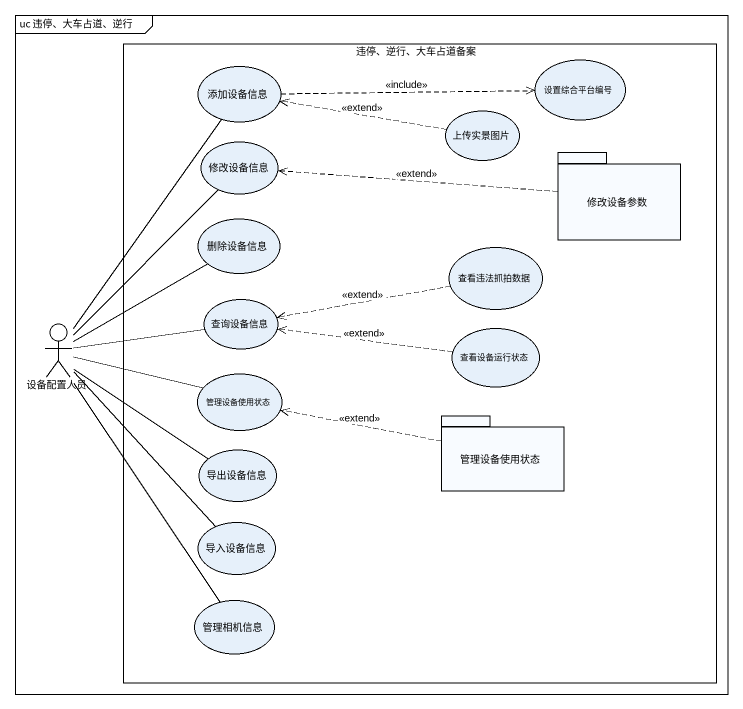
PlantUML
@startuml
mainframe uc 违停、大车占道、逆行
rectangle "违停、逆行、大车占道备案" as 违停_逆行_大车占道备案 {
  usecase 添加设备信息
  usecase 设置综合平台编号
  usecase 上传实景图片
  usecase 修改设备信息
  package 修改设备参数 {
  }
  usecase 删除设备信息
  usecase 查看违法抓拍数据
  usecase 查询设备信息
  usecase 查看设备运行状态
  usecase 管理设备使用状态
  package "管理设备使用状态" as 管理设备使用状态_2 {
  }
  usecase 导出设备信息
  usecase 导入设备信息
  usecase 管理相机信息
}
actor 设备配置人员
添加设备信息 .right.> 设置综合平台编号 : <<include>>
上传实景图片 .left.> 添加设备信息 : <<extend>>
修改设备参数 .left.> 修改设备信息 : <<extend>>
查看违法抓拍数据 .left.> 查询设备信息 : <<extend>>
设备配置人员 -up- 添加设备信息
设备配置人员 -up- 修改设备信息
设备配置人员 -up- 删除设备信息
设备配置人员 -right- 查询设备信息
设备配置人员 -right- 管理设备使用状态
设备配置人员 -- 导出设备信息
设备配置人员 -- 导入设备信息
设备配置人员 -- 管理相机信息
查看设备运行状态 .left.> 查询设备信息 : <<extend>>
管理设备使用状态_2 .left.> 管理设备使用状态 : <<extend>>
@enduml
